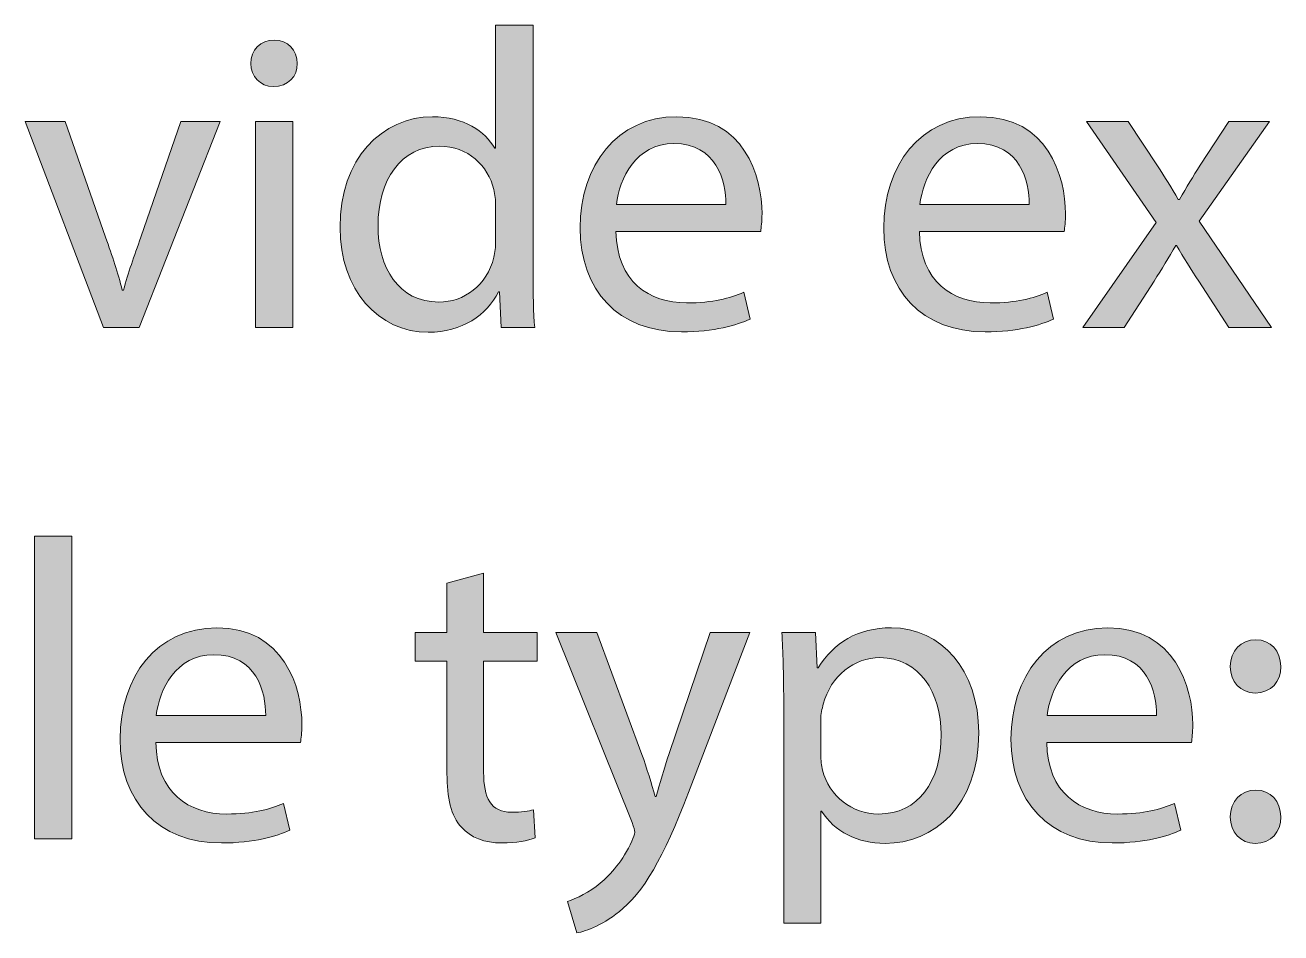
# Model space of a CAD drawing. Header units: inches. Extents: x 19 to 517, y 28 to 779.
# Drawn here: x 113 to 166.1, y 697 to 735.4 of the extents above; entities that cross this region are included whole.
import ezdxf

# ---------------------------------------------------------------- set-up
doc = ezdxf.new("R2010")
doc.units = ezdxf.units.IN
doc.header["$MEASUREMENT"] = 0
doc.layers.add('Layer 1', color=7, linetype='Continuous')

# ---------------------------------------------------------------- blocks, each defined once
blk = doc.blocks.new('block 820')
at = {"layer": 'Layer 1', "lineweight": 0}
blk.add_open_spline([(114.717, 731.315), (114.717, 731.315), (116.428, 726.417), (116.428, 726.417), (116.716, 725.625), (116.95, 724.905), (117.13, 724.185), (117.13, 724.185), (117.184, 724.185), (117.184, 724.185), (117.382, 724.905), (117.634, 725.625), (117.922, 726.417), (117.922, 726.417), (119.615, 731.315), (119.615, 731.315), (119.615, 731.315), (121.271, 731.315), (121.271, 731.315), (121.271, 731.315), (117.85, 722.6), (117.85, 722.6), (117.85, 722.6), (116.338, 722.6), (116.338, 722.6), (116.338, 722.6), (113.025, 731.315), (113.025, 731.315), (113.025, 731.315), (114.717, 731.315), (114.717, 731.315)], degree=3, knots=[0, 0, 0, 0, 1, 1, 1, 2, 2, 2, 3, 3, 3, 4, 4, 4, 5, 5, 5, 6, 6, 6, 7, 7, 7, 8, 8, 8, 9, 9, 9, 10, 10, 10, 10], dxfattribs=at)
blk = doc.blocks.new('block 821')
at = {"layer": 'Layer 1', "true_color": 0x231f20}
h = blk.add_hatch(color=250, dxfattribs=at)
h.dxf.hatch_style = 2
edge = h.paths.add_edge_path()
edge.add_spline(control_points=[(114.717, 731.315), (114.717, 731.315), (116.428, 726.417), (116.428, 726.417), (116.716, 725.625), (116.95, 724.905), (117.13, 724.185), (117.13, 724.185), (117.184, 724.185), (117.184, 724.185), (117.382, 724.905), (117.634, 725.625), (117.922, 726.417), (117.922, 726.417), (119.615, 731.315), (119.615, 731.315), (119.615, 731.315), (121.271, 731.315), (121.271, 731.315), (121.271, 731.315), (117.85, 722.6), (117.85, 722.6), (117.85, 722.6), (116.338, 722.6), (116.338, 722.6), (116.338, 722.6), (113.025, 731.315), (113.025, 731.315), (113.025, 731.315), (114.717, 731.315), (114.717, 731.315)], knot_values=[0, 0, 0, 0, 1, 1, 1, 2, 2, 2, 3, 3, 3, 4, 4, 4, 5, 5, 5, 6, 6, 6, 7, 7, 7, 8, 8, 8, 9, 9, 9, 10, 10, 10, 10], degree=3, periodic=1)
at = {"layer": 'Layer 1', "lineweight": 0}
blk.add_open_spline([(114.717, 731.315), (114.717, 731.315), (116.428, 726.417), (116.428, 726.417), (116.716, 725.625), (116.95, 724.905), (117.13, 724.185), (117.13, 724.185), (117.184, 724.185), (117.184, 724.185), (117.382, 724.905), (117.634, 725.625), (117.922, 726.417), (117.922, 726.417), (119.615, 731.315), (119.615, 731.315), (119.615, 731.315), (121.271, 731.315), (121.271, 731.315), (121.271, 731.315), (117.85, 722.6), (117.85, 722.6), (117.85, 722.6), (116.338, 722.6), (116.338, 722.6), (116.338, 722.6), (113.025, 731.315), (113.025, 731.315), (113.025, 731.315), (114.717, 731.315), (114.717, 731.315)], degree=3, knots=[0, 0, 0, 0, 1, 1, 1, 2, 2, 2, 3, 3, 3, 4, 4, 4, 5, 5, 5, 6, 6, 6, 7, 7, 7, 8, 8, 8, 9, 9, 9, 10, 10, 10, 10], dxfattribs=at)
blk = doc.blocks.new('block 822')
at = {"layer": 'Layer 1', "lineweight": 0}
blk.add_open_spline([(124.527, 733.763), (124.546, 733.223), (124.149, 732.791), (123.519, 732.791), (122.961, 732.791), (122.565, 733.223), (122.565, 733.763), (122.565, 734.322), (122.979, 734.754), (123.555, 734.754), (124.149, 734.754), (124.527, 734.322), (124.527, 733.763)], degree=3, knots=[0, 0, 0, 0, 1, 1, 1, 2, 2, 2, 3, 3, 3, 4, 4, 4, 4], dxfattribs=at)
blk = doc.blocks.new('block 823')
at = {"layer": 'Layer 1', "lineweight": 0}
blk.add_lwpolyline([(122.763, 722.6), (122.763, 731.315), (124.347, 731.315), (124.347, 722.6), (122.763, 722.6)], dxfattribs=at)
blk = doc.blocks.new('block 824')
at = {"layer": 'Layer 1', "true_color": 0x231f20}
h = blk.add_hatch(color=250, dxfattribs=at)
h.dxf.hatch_style = 2
edge = h.paths.add_edge_path()
edge.add_spline(control_points=[(124.527, 733.763), (124.546, 733.223), (124.149, 732.791), (123.519, 732.791), (122.961, 732.791), (122.565, 733.223), (122.565, 733.763), (122.565, 734.322), (122.979, 734.754), (123.555, 734.754), (124.149, 734.754), (124.527, 734.322), (124.527, 733.763)], knot_values=[0, 0, 0, 0, 1, 1, 1, 2, 2, 2, 3, 3, 3, 4, 4, 4, 4], degree=3, periodic=1)
h.paths.add_polyline_path([(122.763, 722.6), (122.763, 731.315), (124.347, 731.315), (124.347, 722.6)])
at = {"layer": 'Layer 1', "lineweight": 0}
blk.add_lwpolyline([(122.763, 722.6), (122.763, 731.315), (124.347, 731.315), (124.347, 722.6), (122.763, 722.6), (122.763, 722.6)], dxfattribs=at)
blk.add_open_spline([(124.527, 733.763), (124.546, 733.223), (124.149, 732.791), (123.519, 732.791), (122.961, 732.791), (122.565, 733.223), (122.565, 733.763), (122.565, 734.322), (122.979, 734.754), (123.555, 734.754), (124.149, 734.754), (124.527, 734.322), (124.527, 733.763)], degree=3, knots=[0, 0, 0, 0, 1, 1, 1, 2, 2, 2, 3, 3, 3, 4, 4, 4, 4], dxfattribs=at)
blk = doc.blocks.new('block 825')
at = {"layer": 'Layer 1', "lineweight": 0}
blk.add_open_spline([(134.501, 735.384), (134.501, 735.384), (134.501, 724.851), (134.501, 724.851), (134.501, 724.077), (134.519, 723.194), (134.573, 722.6), (134.573, 722.6), (133.151, 722.6), (133.151, 722.6), (133.151, 722.6), (133.079, 724.113), (133.079, 724.113), (133.079, 724.113), (133.043, 724.113), (133.043, 724.113), (132.556, 723.14), (131.494, 722.402), (130.071, 722.402), (127.965, 722.402), (126.344, 724.185), (126.344, 726.832), (126.326, 729.73), (128.127, 731.513), (130.252, 731.513), (131.584, 731.513), (132.485, 730.882), (132.881, 730.18), (132.881, 730.18), (132.917, 730.18), (132.917, 730.18), (132.917, 730.18), (132.917, 735.384), (132.917, 735.384), (132.917, 735.384), (134.501, 735.384), (134.501, 735.384)], degree=3, knots=[0, 0, 0, 0, 1, 1, 1, 2, 2, 2, 3, 3, 3, 4, 4, 4, 5, 5, 5, 6, 6, 6, 7, 7, 7, 8, 8, 8, 9, 9, 9, 10, 10, 10, 11, 11, 11, 12, 12, 12, 12], dxfattribs=at)
blk = doc.blocks.new('block 826')
at = {"layer": 'Layer 1', "lineweight": 0}
blk.add_open_spline([(132.917, 727.768), (132.917, 727.966), (132.899, 728.236), (132.844, 728.434), (132.61, 729.442), (131.746, 730.27), (130.558, 730.27), (128.919, 730.27), (127.947, 728.83), (127.947, 726.903), (127.947, 725.139), (128.811, 723.68), (130.522, 723.68), (131.584, 723.68), (132.556, 724.383), (132.844, 725.571), (132.899, 725.787), (132.917, 726.003), (132.917, 726.255), (132.917, 726.255), (132.917, 727.768), (132.917, 727.768)], degree=3, knots=[0, 0, 0, 0, 1, 1, 1, 2, 2, 2, 3, 3, 3, 4, 4, 4, 5, 5, 5, 6, 6, 6, 7, 7, 7, 7], dxfattribs=at)
blk = doc.blocks.new('block 827')
at = {"layer": 'Layer 1', "true_color": 0x231f20}
h = blk.add_hatch(color=250, dxfattribs=at)
h.dxf.hatch_style = 2
edge = h.paths.add_edge_path()
edge.add_spline(control_points=[(134.501, 735.384), (134.501, 735.384), (134.501, 724.851), (134.501, 724.851), (134.501, 724.077), (134.519, 723.194), (134.573, 722.6), (134.573, 722.6), (133.151, 722.6), (133.151, 722.6), (133.151, 722.6), (133.079, 724.113), (133.079, 724.113), (133.079, 724.113), (133.043, 724.113), (133.043, 724.113), (132.556, 723.14), (131.494, 722.402), (130.071, 722.402), (127.965, 722.402), (126.344, 724.185), (126.344, 726.832), (126.326, 729.73), (128.127, 731.513), (130.252, 731.513), (131.584, 731.513), (132.485, 730.882), (132.881, 730.18), (132.881, 730.18), (132.917, 730.18), (132.917, 730.18), (132.917, 730.18), (132.917, 735.384), (132.917, 735.384), (132.917, 735.384), (134.501, 735.384), (134.501, 735.384)], knot_values=[0, 0, 0, 0, 1, 1, 1, 2, 2, 2, 3, 3, 3, 4, 4, 4, 5, 5, 5, 6, 6, 6, 7, 7, 7, 8, 8, 8, 9, 9, 9, 10, 10, 10, 11, 11, 11, 12, 12, 12, 12], degree=3, periodic=1)
edge = h.paths.add_edge_path()
edge.add_spline(control_points=[(132.917, 727.768), (132.917, 727.966), (132.899, 728.236), (132.844, 728.434), (132.61, 729.442), (131.746, 730.27), (130.558, 730.27), (128.919, 730.27), (127.947, 728.83), (127.947, 726.903), (127.947, 725.139), (128.811, 723.68), (130.522, 723.68), (131.584, 723.68), (132.556, 724.383), (132.844, 725.571), (132.899, 725.787), (132.917, 726.003), (132.917, 726.255), (132.917, 726.255), (132.917, 727.768), (132.917, 727.768)], knot_values=[0, 0, 0, 0, 1, 1, 1, 2, 2, 2, 3, 3, 3, 4, 4, 4, 5, 5, 5, 6, 6, 6, 7, 7, 7, 7], degree=3, periodic=1)
at = {"layer": 'Layer 1', "lineweight": 0}
for points, knots in [([(134.501, 735.384), (134.501, 735.384), (134.501, 724.851), (134.501, 724.851), (134.501, 724.077), (134.519, 723.194), (134.573, 722.6), (134.573, 722.6), (133.151, 722.6), (133.151, 722.6), (133.151, 722.6), (133.079, 724.113), (133.079, 724.113), (133.079, 724.113), (133.043, 724.113), (133.043, 724.113), (132.556, 723.14), (131.494, 722.402), (130.071, 722.402), (127.965, 722.402), (126.344, 724.185), (126.344, 726.832), (126.326, 729.73), (128.127, 731.513), (130.252, 731.513), (131.584, 731.513), (132.485, 730.882), (132.881, 730.18), (132.881, 730.18), (132.917, 730.18), (132.917, 730.18), (132.917, 730.18), (132.917, 735.384), (132.917, 735.384), (132.917, 735.384), (134.501, 735.384), (134.501, 735.384)], [0, 0, 0, 0, 1, 1, 1, 2, 2, 2, 3, 3, 3, 4, 4, 4, 5, 5, 5, 6, 6, 6, 7, 7, 7, 8, 8, 8, 9, 9, 9, 10, 10, 10, 11, 11, 11, 12, 12, 12, 12]), ([(132.917, 727.768), (132.917, 727.966), (132.899, 728.236), (132.844, 728.434), (132.61, 729.442), (131.746, 730.27), (130.558, 730.27), (128.919, 730.27), (127.947, 728.83), (127.947, 726.903), (127.947, 725.139), (128.811, 723.68), (130.522, 723.68), (131.584, 723.68), (132.556, 724.383), (132.844, 725.571), (132.899, 725.787), (132.917, 726.003), (132.917, 726.255), (132.917, 726.255), (132.917, 727.768), (132.917, 727.768)], [0, 0, 0, 0, 1, 1, 1, 2, 2, 2, 3, 3, 3, 4, 4, 4, 5, 5, 5, 6, 6, 6, 7, 7, 7, 7])]:
    blk.add_open_spline(points, degree=3, knots=knots, dxfattribs=at)
blk = doc.blocks.new('block 828')
at = {"layer": 'Layer 1', "lineweight": 0}
blk.add_open_spline([(138.009, 726.669), (138.045, 724.527), (139.413, 723.645), (140.998, 723.645), (142.132, 723.645), (142.816, 723.842), (143.41, 724.095), (143.41, 724.095), (143.68, 722.96), (143.68, 722.96), (143.122, 722.708), (142.168, 722.42), (140.782, 722.42), (138.099, 722.42), (136.496, 724.185), (136.496, 726.813), (136.496, 729.442), (138.045, 731.513), (140.584, 731.513), (143.428, 731.513), (144.185, 729.01), (144.185, 727.408), (144.185, 727.083), (144.149, 726.832), (144.131, 726.669), (144.131, 726.669), (138.009, 726.669), (138.009, 726.669)], degree=3, knots=[0, 0, 0, 0, 1, 1, 1, 2, 2, 2, 3, 3, 3, 4, 4, 4, 5, 5, 5, 6, 6, 6, 7, 7, 7, 8, 8, 8, 9, 9, 9, 9], dxfattribs=at)
blk = doc.blocks.new('block 829')
at = {"layer": 'Layer 1', "lineweight": 0}
blk.add_open_spline([(142.654, 727.804), (142.672, 728.812), (142.24, 730.378), (140.458, 730.378), (138.855, 730.378), (138.153, 728.902), (138.027, 727.804), (138.027, 727.804), (142.654, 727.804), (142.654, 727.804)], degree=3, knots=[0, 0, 0, 0, 1, 1, 1, 2, 2, 2, 3, 3, 3, 3], dxfattribs=at)
blk = doc.blocks.new('block 830')
at = {"layer": 'Layer 1', "true_color": 0x231f20}
h = blk.add_hatch(color=250, dxfattribs=at)
h.dxf.hatch_style = 2
edge = h.paths.add_edge_path()
edge.add_spline(control_points=[(138.009, 726.669), (138.045, 724.527), (139.413, 723.645), (140.998, 723.645), (142.132, 723.645), (142.816, 723.842), (143.41, 724.095), (143.41, 724.095), (143.68, 722.96), (143.68, 722.96), (143.122, 722.708), (142.168, 722.42), (140.782, 722.42), (138.099, 722.42), (136.496, 724.185), (136.496, 726.813), (136.496, 729.442), (138.045, 731.513), (140.584, 731.513), (143.428, 731.513), (144.185, 729.01), (144.185, 727.408), (144.185, 727.083), (144.149, 726.832), (144.131, 726.669), (144.131, 726.669), (138.009, 726.669), (138.009, 726.669)], knot_values=[0, 0, 0, 0, 1, 1, 1, 2, 2, 2, 3, 3, 3, 4, 4, 4, 5, 5, 5, 6, 6, 6, 7, 7, 7, 8, 8, 8, 9, 9, 9, 9], degree=3, periodic=1)
edge = h.paths.add_edge_path()
edge.add_spline(control_points=[(142.654, 727.804), (142.672, 728.812), (142.24, 730.378), (140.458, 730.378), (138.855, 730.378), (138.153, 728.902), (138.027, 727.804), (138.027, 727.804), (142.654, 727.804), (142.654, 727.804)], knot_values=[0, 0, 0, 0, 1, 1, 1, 2, 2, 2, 3, 3, 3, 3], degree=3, periodic=1)
at = {"layer": 'Layer 1', "lineweight": 0}
for points, knots in [([(138.009, 726.669), (138.045, 724.527), (139.413, 723.645), (140.998, 723.645), (142.132, 723.645), (142.816, 723.842), (143.41, 724.095), (143.41, 724.095), (143.68, 722.96), (143.68, 722.96), (143.122, 722.708), (142.168, 722.42), (140.782, 722.42), (138.099, 722.42), (136.496, 724.185), (136.496, 726.813), (136.496, 729.442), (138.045, 731.513), (140.584, 731.513), (143.428, 731.513), (144.185, 729.01), (144.185, 727.408), (144.185, 727.083), (144.149, 726.832), (144.131, 726.669), (144.131, 726.669), (138.009, 726.669), (138.009, 726.669)], [0, 0, 0, 0, 1, 1, 1, 2, 2, 2, 3, 3, 3, 4, 4, 4, 5, 5, 5, 6, 6, 6, 7, 7, 7, 8, 8, 8, 9, 9, 9, 9]), ([(142.654, 727.804), (142.672, 728.812), (142.24, 730.378), (140.458, 730.378), (138.855, 730.378), (138.153, 728.902), (138.027, 727.804), (138.027, 727.804), (142.654, 727.804), (142.654, 727.804)], [0, 0, 0, 0, 1, 1, 1, 2, 2, 2, 3, 3, 3, 3])]:
    blk.add_open_spline(points, degree=3, knots=knots, dxfattribs=at)
blk = doc.blocks.new('block 831')
at = {"layer": 'Layer 1', "lineweight": 0}
blk.add_open_spline([(150.843, 726.669), (150.879, 724.527), (152.247, 723.645), (153.832, 723.645), (154.966, 723.645), (155.65, 723.842), (156.244, 724.095), (156.244, 724.095), (156.514, 722.96), (156.514, 722.96), (155.956, 722.708), (155.002, 722.42), (153.616, 722.42), (150.933, 722.42), (149.33, 724.185), (149.33, 726.813), (149.33, 729.442), (150.879, 731.513), (153.418, 731.513), (156.262, 731.513), (157.019, 729.01), (157.019, 727.408), (157.019, 727.083), (156.983, 726.832), (156.964, 726.669), (156.964, 726.669), (150.843, 726.669), (150.843, 726.669)], degree=3, knots=[0, 0, 0, 0, 1, 1, 1, 2, 2, 2, 3, 3, 3, 4, 4, 4, 5, 5, 5, 6, 6, 6, 7, 7, 7, 8, 8, 8, 9, 9, 9, 9], dxfattribs=at)
blk = doc.blocks.new('block 832')
at = {"layer": 'Layer 1', "lineweight": 0}
blk.add_open_spline([(155.488, 727.804), (155.506, 728.812), (155.074, 730.378), (153.292, 730.378), (151.689, 730.378), (150.987, 728.902), (150.861, 727.804), (150.861, 727.804), (155.488, 727.804), (155.488, 727.804)], degree=3, knots=[0, 0, 0, 0, 1, 1, 1, 2, 2, 2, 3, 3, 3, 3], dxfattribs=at)
blk = doc.blocks.new('block 833')
at = {"layer": 'Layer 1', "true_color": 0x231f20}
h = blk.add_hatch(color=250, dxfattribs=at)
h.dxf.hatch_style = 2
edge = h.paths.add_edge_path()
edge.add_spline(control_points=[(150.843, 726.669), (150.879, 724.527), (152.247, 723.645), (153.832, 723.645), (154.966, 723.645), (155.65, 723.842), (156.244, 724.095), (156.244, 724.095), (156.514, 722.96), (156.514, 722.96), (155.956, 722.708), (155.002, 722.42), (153.616, 722.42), (150.933, 722.42), (149.33, 724.185), (149.33, 726.813), (149.33, 729.442), (150.879, 731.513), (153.418, 731.513), (156.262, 731.513), (157.019, 729.01), (157.019, 727.408), (157.019, 727.083), (156.983, 726.832), (156.964, 726.669), (156.964, 726.669), (150.843, 726.669), (150.843, 726.669)], knot_values=[0, 0, 0, 0, 1, 1, 1, 2, 2, 2, 3, 3, 3, 4, 4, 4, 5, 5, 5, 6, 6, 6, 7, 7, 7, 8, 8, 8, 9, 9, 9, 9], degree=3, periodic=1)
edge = h.paths.add_edge_path()
edge.add_spline(control_points=[(155.488, 727.804), (155.506, 728.812), (155.074, 730.378), (153.292, 730.378), (151.689, 730.378), (150.987, 728.902), (150.861, 727.804), (150.861, 727.804), (155.488, 727.804), (155.488, 727.804)], knot_values=[0, 0, 0, 0, 1, 1, 1, 2, 2, 2, 3, 3, 3, 3], degree=3, periodic=1)
at = {"layer": 'Layer 1', "lineweight": 0}
for points, knots in [([(150.843, 726.669), (150.879, 724.527), (152.247, 723.645), (153.832, 723.645), (154.966, 723.645), (155.65, 723.842), (156.244, 724.095), (156.244, 724.095), (156.514, 722.96), (156.514, 722.96), (155.956, 722.708), (155.002, 722.42), (153.616, 722.42), (150.933, 722.42), (149.33, 724.185), (149.33, 726.813), (149.33, 729.442), (150.879, 731.513), (153.418, 731.513), (156.262, 731.513), (157.019, 729.01), (157.019, 727.408), (157.019, 727.083), (156.983, 726.832), (156.964, 726.669), (156.964, 726.669), (150.843, 726.669), (150.843, 726.669)], [0, 0, 0, 0, 1, 1, 1, 2, 2, 2, 3, 3, 3, 4, 4, 4, 5, 5, 5, 6, 6, 6, 7, 7, 7, 8, 8, 8, 9, 9, 9, 9]), ([(155.488, 727.804), (155.506, 728.812), (155.074, 730.378), (153.292, 730.378), (151.689, 730.378), (150.987, 728.902), (150.861, 727.804), (150.861, 727.804), (155.488, 727.804), (155.488, 727.804)], [0, 0, 0, 0, 1, 1, 1, 2, 2, 2, 3, 3, 3, 3])]:
    blk.add_open_spline(points, degree=3, knots=knots, dxfattribs=at)
blk = doc.blocks.new('block 834')
at = {"layer": 'Layer 1', "lineweight": 0}
blk.add_open_spline([(159.663, 731.315), (159.663, 731.315), (160.905, 729.442), (160.905, 729.442), (161.23, 728.956), (161.5, 728.506), (161.788, 728.02), (161.788, 728.02), (161.842, 728.02), (161.842, 728.02), (162.13, 728.542), (162.418, 728.992), (162.706, 729.46), (162.706, 729.46), (163.93, 731.315), (163.93, 731.315), (163.93, 731.315), (165.641, 731.315), (165.641, 731.315), (165.641, 731.315), (162.67, 727.102), (162.67, 727.102), (162.67, 727.102), (165.731, 722.6), (165.731, 722.6), (165.731, 722.6), (163.93, 722.6), (163.93, 722.6), (163.93, 722.6), (162.652, 724.562), (162.652, 724.562), (162.31, 725.067), (162.022, 725.553), (161.715, 726.075), (161.715, 726.075), (161.68, 726.075), (161.68, 726.075), (161.392, 725.553), (161.086, 725.085), (160.761, 724.562), (160.761, 724.562), (159.501, 722.6), (159.501, 722.6), (159.501, 722.6), (157.755, 722.6), (157.755, 722.6), (157.755, 722.6), (160.851, 727.047), (160.851, 727.047), (160.851, 727.047), (157.899, 731.315), (157.899, 731.315), (157.899, 731.315), (159.663, 731.315), (159.663, 731.315)], degree=3, knots=[0, 0, 0, 0, 1, 1, 1, 2, 2, 2, 3, 3, 3, 4, 4, 4, 5, 5, 5, 6, 6, 6, 7, 7, 7, 8, 8, 8, 9, 9, 9, 10, 10, 10, 11, 11, 11, 12, 12, 12, 13, 13, 13, 14, 14, 14, 15, 15, 15, 16, 16, 16, 17, 17, 17, 18, 18, 18, 18], dxfattribs=at)
blk = doc.blocks.new('block 835')
at = {"layer": 'Layer 1', "true_color": 0x231f20}
h = blk.add_hatch(color=250, dxfattribs=at)
h.dxf.hatch_style = 2
edge = h.paths.add_edge_path()
edge.add_spline(control_points=[(159.663, 731.315), (159.663, 731.315), (160.905, 729.442), (160.905, 729.442), (161.23, 728.956), (161.5, 728.506), (161.788, 728.02), (161.788, 728.02), (161.842, 728.02), (161.842, 728.02), (162.13, 728.542), (162.418, 728.992), (162.706, 729.46), (162.706, 729.46), (163.93, 731.315), (163.93, 731.315), (163.93, 731.315), (165.641, 731.315), (165.641, 731.315), (165.641, 731.315), (162.67, 727.102), (162.67, 727.102), (162.67, 727.102), (165.731, 722.6), (165.731, 722.6), (165.731, 722.6), (163.93, 722.6), (163.93, 722.6), (163.93, 722.6), (162.652, 724.562), (162.652, 724.562), (162.31, 725.067), (162.022, 725.553), (161.715, 726.075), (161.715, 726.075), (161.68, 726.075), (161.68, 726.075), (161.392, 725.553), (161.086, 725.085), (160.761, 724.562), (160.761, 724.562), (159.501, 722.6), (159.501, 722.6), (159.501, 722.6), (157.755, 722.6), (157.755, 722.6), (157.755, 722.6), (160.851, 727.047), (160.851, 727.047), (160.851, 727.047), (157.899, 731.315), (157.899, 731.315), (157.899, 731.315), (159.663, 731.315), (159.663, 731.315)], knot_values=[0, 0, 0, 0, 1, 1, 1, 2, 2, 2, 3, 3, 3, 4, 4, 4, 5, 5, 5, 6, 6, 6, 7, 7, 7, 8, 8, 8, 9, 9, 9, 10, 10, 10, 11, 11, 11, 12, 12, 12, 13, 13, 13, 14, 14, 14, 15, 15, 15, 16, 16, 16, 17, 17, 17, 18, 18, 18, 18], degree=3, periodic=1)
at = {"layer": 'Layer 1', "lineweight": 0}
blk.add_open_spline([(159.663, 731.315), (159.663, 731.315), (160.905, 729.442), (160.905, 729.442), (161.23, 728.956), (161.5, 728.506), (161.788, 728.02), (161.788, 728.02), (161.842, 728.02), (161.842, 728.02), (162.13, 728.542), (162.418, 728.992), (162.706, 729.46), (162.706, 729.46), (163.93, 731.315), (163.93, 731.315), (163.93, 731.315), (165.641, 731.315), (165.641, 731.315), (165.641, 731.315), (162.67, 727.102), (162.67, 727.102), (162.67, 727.102), (165.731, 722.6), (165.731, 722.6), (165.731, 722.6), (163.93, 722.6), (163.93, 722.6), (163.93, 722.6), (162.652, 724.562), (162.652, 724.562), (162.31, 725.067), (162.022, 725.553), (161.715, 726.075), (161.715, 726.075), (161.68, 726.075), (161.68, 726.075), (161.392, 725.553), (161.086, 725.085), (160.761, 724.562), (160.761, 724.562), (159.501, 722.6), (159.501, 722.6), (159.501, 722.6), (157.755, 722.6), (157.755, 722.6), (157.755, 722.6), (160.851, 727.047), (160.851, 727.047), (160.851, 727.047), (157.899, 731.315), (157.899, 731.315), (157.899, 731.315), (159.663, 731.315), (159.663, 731.315)], degree=3, knots=[0, 0, 0, 0, 1, 1, 1, 2, 2, 2, 3, 3, 3, 4, 4, 4, 5, 5, 5, 6, 6, 6, 7, 7, 7, 8, 8, 8, 9, 9, 9, 10, 10, 10, 11, 11, 11, 12, 12, 12, 13, 13, 13, 14, 14, 14, 15, 15, 15, 16, 16, 16, 17, 17, 17, 18, 18, 18, 18], dxfattribs=at)
blk = doc.blocks.new('block 901')
at = {"layer": 'Layer 1', "lineweight": 0}
blk.add_lwpolyline([(113.422, 713.784), (115.006, 713.784), (115.006, 701), (113.422, 701), (113.422, 713.784)], dxfattribs=at)
blk = doc.blocks.new('block 902')
at = {"layer": 'Layer 1', "true_color": 0x231f20}
h = blk.add_hatch(color=250, dxfattribs=at)
h.dxf.hatch_style = 2
h.paths.add_polyline_path([(113.422, 713.784), (115.006, 713.784), (115.006, 701), (113.422, 701)])
at = {"layer": 'Layer 1', "lineweight": 0}
blk.add_lwpolyline([(113.422, 713.784), (115.006, 713.784), (115.006, 701), (113.422, 701), (113.422, 713.784), (113.422, 713.784)], dxfattribs=at)
blk = doc.blocks.new('block 903')
at = {"layer": 'Layer 1', "lineweight": 0}
blk.add_open_spline([(118.552, 705.069), (118.588, 702.927), (119.956, 702.044), (121.541, 702.044), (122.675, 702.044), (123.359, 702.242), (123.953, 702.495), (123.953, 702.495), (124.223, 701.36), (124.223, 701.36), (123.665, 701.108), (122.711, 700.82), (121.325, 700.82), (118.642, 700.82), (117.039, 702.584), (117.039, 705.213), (117.039, 707.842), (118.588, 709.913), (121.127, 709.913), (123.971, 709.913), (124.728, 707.41), (124.728, 705.808), (124.728, 705.483), (124.692, 705.231), (124.673, 705.069), (124.673, 705.069), (118.552, 705.069), (118.552, 705.069)], degree=3, knots=[0, 0, 0, 0, 1, 1, 1, 2, 2, 2, 3, 3, 3, 4, 4, 4, 5, 5, 5, 6, 6, 6, 7, 7, 7, 8, 8, 8, 9, 9, 9, 9], dxfattribs=at)
blk = doc.blocks.new('block 904')
at = {"layer": 'Layer 1', "lineweight": 0}
blk.add_open_spline([(123.197, 706.204), (123.215, 707.212), (122.783, 708.778), (121.001, 708.778), (119.398, 708.778), (118.696, 707.302), (118.57, 706.204), (118.57, 706.204), (123.197, 706.204), (123.197, 706.204)], degree=3, knots=[0, 0, 0, 0, 1, 1, 1, 2, 2, 2, 3, 3, 3, 3], dxfattribs=at)
blk = doc.blocks.new('block 905')
at = {"layer": 'Layer 1', "true_color": 0x231f20}
h = blk.add_hatch(color=250, dxfattribs=at)
h.dxf.hatch_style = 2
edge = h.paths.add_edge_path()
edge.add_spline(control_points=[(118.552, 705.069), (118.588, 702.927), (119.956, 702.044), (121.541, 702.044), (122.675, 702.044), (123.359, 702.242), (123.953, 702.495), (123.953, 702.495), (124.223, 701.36), (124.223, 701.36), (123.665, 701.108), (122.711, 700.82), (121.325, 700.82), (118.642, 700.82), (117.039, 702.584), (117.039, 705.213), (117.039, 707.842), (118.588, 709.913), (121.127, 709.913), (123.971, 709.913), (124.728, 707.41), (124.728, 705.808), (124.728, 705.483), (124.692, 705.231), (124.673, 705.069), (124.673, 705.069), (118.552, 705.069), (118.552, 705.069)], knot_values=[0, 0, 0, 0, 1, 1, 1, 2, 2, 2, 3, 3, 3, 4, 4, 4, 5, 5, 5, 6, 6, 6, 7, 7, 7, 8, 8, 8, 9, 9, 9, 9], degree=3, periodic=1)
edge = h.paths.add_edge_path()
edge.add_spline(control_points=[(123.197, 706.204), (123.215, 707.212), (122.783, 708.778), (121.001, 708.778), (119.398, 708.778), (118.696, 707.302), (118.57, 706.204), (118.57, 706.204), (123.197, 706.204), (123.197, 706.204)], knot_values=[0, 0, 0, 0, 1, 1, 1, 2, 2, 2, 3, 3, 3, 3], degree=3, periodic=1)
at = {"layer": 'Layer 1', "lineweight": 0}
for points, knots in [([(118.552, 705.069), (118.588, 702.927), (119.956, 702.044), (121.541, 702.044), (122.675, 702.044), (123.359, 702.242), (123.953, 702.495), (123.953, 702.495), (124.223, 701.36), (124.223, 701.36), (123.665, 701.108), (122.711, 700.82), (121.325, 700.82), (118.642, 700.82), (117.039, 702.584), (117.039, 705.213), (117.039, 707.842), (118.588, 709.913), (121.127, 709.913), (123.971, 709.913), (124.728, 707.41), (124.728, 705.808), (124.728, 705.483), (124.692, 705.231), (124.673, 705.069), (124.673, 705.069), (118.552, 705.069), (118.552, 705.069)], [0, 0, 0, 0, 1, 1, 1, 2, 2, 2, 3, 3, 3, 4, 4, 4, 5, 5, 5, 6, 6, 6, 7, 7, 7, 8, 8, 8, 9, 9, 9, 9]), ([(123.197, 706.204), (123.215, 707.212), (122.783, 708.778), (121.001, 708.778), (119.398, 708.778), (118.696, 707.302), (118.57, 706.204), (118.57, 706.204), (123.197, 706.204), (123.197, 706.204)], [0, 0, 0, 0, 1, 1, 1, 2, 2, 2, 3, 3, 3, 3])]:
    blk.add_open_spline(points, degree=3, knots=knots, dxfattribs=at)
blk = doc.blocks.new('block 906')
at = {"layer": 'Layer 1', "lineweight": 0}
blk.add_open_spline([(132.412, 712.217), (132.412, 712.217), (132.412, 709.714), (132.412, 709.714), (132.412, 709.714), (134.681, 709.714), (134.681, 709.714), (134.681, 709.714), (134.681, 708.508), (134.681, 708.508), (134.681, 708.508), (132.412, 708.508), (132.412, 708.508), (132.412, 708.508), (132.412, 703.809), (132.412, 703.809), (132.412, 702.729), (132.718, 702.116), (133.6, 702.116), (134.014, 702.116), (134.32, 702.17), (134.519, 702.224), (134.519, 702.224), (134.59, 701.036), (134.59, 701.036), (134.285, 700.91), (133.798, 700.82), (133.186, 700.82), (132.448, 700.82), (131.854, 701.054), (131.476, 701.486), (131.026, 701.954), (130.863, 702.729), (130.863, 703.755), (130.863, 703.755), (130.863, 708.508), (130.863, 708.508), (130.863, 708.508), (129.513, 708.508), (129.513, 708.508), (129.513, 708.508), (129.513, 709.714), (129.513, 709.714), (129.513, 709.714), (130.863, 709.714), (130.863, 709.714), (130.863, 709.714), (130.863, 711.803), (130.863, 711.803), (130.863, 711.803), (132.412, 712.217), (132.412, 712.217)], degree=3, knots=[0, 0, 0, 0, 1, 1, 1, 2, 2, 2, 3, 3, 3, 4, 4, 4, 5, 5, 5, 6, 6, 6, 7, 7, 7, 8, 8, 8, 9, 9, 9, 10, 10, 10, 11, 11, 11, 12, 12, 12, 13, 13, 13, 14, 14, 14, 15, 15, 15, 16, 16, 16, 17, 17, 17, 17], dxfattribs=at)
blk = doc.blocks.new('block 907')
at = {"layer": 'Layer 1', "true_color": 0x231f20}
h = blk.add_hatch(color=250, dxfattribs=at)
h.dxf.hatch_style = 2
edge = h.paths.add_edge_path()
edge.add_spline(control_points=[(132.412, 712.217), (132.412, 712.217), (132.412, 709.714), (132.412, 709.714), (132.412, 709.714), (134.681, 709.714), (134.681, 709.714), (134.681, 709.714), (134.681, 708.508), (134.681, 708.508), (134.681, 708.508), (132.412, 708.508), (132.412, 708.508), (132.412, 708.508), (132.412, 703.809), (132.412, 703.809), (132.412, 702.729), (132.718, 702.116), (133.6, 702.116), (134.014, 702.116), (134.32, 702.17), (134.519, 702.224), (134.519, 702.224), (134.59, 701.036), (134.59, 701.036), (134.285, 700.91), (133.798, 700.82), (133.186, 700.82), (132.448, 700.82), (131.854, 701.054), (131.476, 701.486), (131.026, 701.954), (130.863, 702.729), (130.863, 703.755), (130.863, 703.755), (130.863, 708.508), (130.863, 708.508), (130.863, 708.508), (129.513, 708.508), (129.513, 708.508), (129.513, 708.508), (129.513, 709.714), (129.513, 709.714), (129.513, 709.714), (130.863, 709.714), (130.863, 709.714), (130.863, 709.714), (130.863, 711.803), (130.863, 711.803), (130.863, 711.803), (132.412, 712.217), (132.412, 712.217)], knot_values=[0, 0, 0, 0, 1, 1, 1, 2, 2, 2, 3, 3, 3, 4, 4, 4, 5, 5, 5, 6, 6, 6, 7, 7, 7, 8, 8, 8, 9, 9, 9, 10, 10, 10, 11, 11, 11, 12, 12, 12, 13, 13, 13, 14, 14, 14, 15, 15, 15, 16, 16, 16, 17, 17, 17, 17], degree=3, periodic=1)
at = {"layer": 'Layer 1', "lineweight": 0}
blk.add_open_spline([(132.412, 712.217), (132.412, 712.217), (132.412, 709.714), (132.412, 709.714), (132.412, 709.714), (134.681, 709.714), (134.681, 709.714), (134.681, 709.714), (134.681, 708.508), (134.681, 708.508), (134.681, 708.508), (132.412, 708.508), (132.412, 708.508), (132.412, 708.508), (132.412, 703.809), (132.412, 703.809), (132.412, 702.729), (132.718, 702.116), (133.6, 702.116), (134.014, 702.116), (134.32, 702.17), (134.519, 702.224), (134.519, 702.224), (134.59, 701.036), (134.59, 701.036), (134.285, 700.91), (133.798, 700.82), (133.186, 700.82), (132.448, 700.82), (131.854, 701.054), (131.476, 701.486), (131.026, 701.954), (130.863, 702.729), (130.863, 703.755), (130.863, 703.755), (130.863, 708.508), (130.863, 708.508), (130.863, 708.508), (129.513, 708.508), (129.513, 708.508), (129.513, 708.508), (129.513, 709.714), (129.513, 709.714), (129.513, 709.714), (130.863, 709.714), (130.863, 709.714), (130.863, 709.714), (130.863, 711.803), (130.863, 711.803), (130.863, 711.803), (132.412, 712.217), (132.412, 712.217)], degree=3, knots=[0, 0, 0, 0, 1, 1, 1, 2, 2, 2, 3, 3, 3, 4, 4, 4, 5, 5, 5, 6, 6, 6, 7, 7, 7, 8, 8, 8, 9, 9, 9, 10, 10, 10, 11, 11, 11, 12, 12, 12, 13, 13, 13, 14, 14, 14, 15, 15, 15, 16, 16, 16, 17, 17, 17, 17], dxfattribs=at)
blk = doc.blocks.new('block 908')
at = {"layer": 'Layer 1', "lineweight": 0}
blk.add_open_spline([(137.199, 709.714), (137.199, 709.714), (139.108, 704.565), (139.108, 704.565), (139.306, 703.989), (139.522, 703.305), (139.666, 702.783), (139.666, 702.783), (139.702, 702.783), (139.702, 702.783), (139.864, 703.305), (140.044, 703.971), (140.26, 704.601), (140.26, 704.601), (141.989, 709.714), (141.989, 709.714), (141.989, 709.714), (143.663, 709.714), (143.663, 709.714), (143.663, 709.714), (141.287, 703.503), (141.287, 703.503), (140.152, 700.514), (139.378, 698.983), (138.298, 698.047), (137.524, 697.363), (136.749, 697.093), (136.353, 697.021), (136.353, 697.021), (135.957, 698.353), (135.957, 698.353), (136.353, 698.479), (136.875, 698.731), (137.343, 699.127), (137.776, 699.47), (138.316, 700.082), (138.676, 700.892), (138.748, 701.054), (138.802, 701.18), (138.802, 701.27), (138.802, 701.36), (138.766, 701.486), (138.694, 701.684), (138.694, 701.684), (135.471, 709.714), (135.471, 709.714), (135.471, 709.714), (137.199, 709.714), (137.199, 709.714)], degree=3, knots=[0, 0, 0, 0, 1, 1, 1, 2, 2, 2, 3, 3, 3, 4, 4, 4, 5, 5, 5, 6, 6, 6, 7, 7, 7, 8, 8, 8, 9, 9, 9, 10, 10, 10, 11, 11, 11, 12, 12, 12, 13, 13, 13, 14, 14, 14, 15, 15, 15, 16, 16, 16, 16], dxfattribs=at)
blk = doc.blocks.new('block 909')
at = {"layer": 'Layer 1', "true_color": 0x231f20}
h = blk.add_hatch(color=250, dxfattribs=at)
h.dxf.hatch_style = 2
edge = h.paths.add_edge_path()
edge.add_spline(control_points=[(137.199, 709.714), (137.199, 709.714), (139.108, 704.565), (139.108, 704.565), (139.306, 703.989), (139.522, 703.305), (139.666, 702.783), (139.666, 702.783), (139.702, 702.783), (139.702, 702.783), (139.864, 703.305), (140.044, 703.971), (140.26, 704.601), (140.26, 704.601), (141.989, 709.714), (141.989, 709.714), (141.989, 709.714), (143.663, 709.714), (143.663, 709.714), (143.663, 709.714), (141.287, 703.503), (141.287, 703.503), (140.152, 700.514), (139.378, 698.983), (138.298, 698.047), (137.524, 697.363), (136.749, 697.093), (136.353, 697.021), (136.353, 697.021), (135.957, 698.353), (135.957, 698.353), (136.353, 698.479), (136.875, 698.731), (137.343, 699.127), (137.776, 699.47), (138.316, 700.082), (138.676, 700.892), (138.748, 701.054), (138.802, 701.18), (138.802, 701.27), (138.802, 701.36), (138.766, 701.486), (138.694, 701.684), (138.694, 701.684), (135.471, 709.714), (135.471, 709.714), (135.471, 709.714), (137.199, 709.714), (137.199, 709.714)], knot_values=[0, 0, 0, 0, 1, 1, 1, 2, 2, 2, 3, 3, 3, 4, 4, 4, 5, 5, 5, 6, 6, 6, 7, 7, 7, 8, 8, 8, 9, 9, 9, 10, 10, 10, 11, 11, 11, 12, 12, 12, 13, 13, 13, 14, 14, 14, 15, 15, 15, 16, 16, 16, 16], degree=3, periodic=1)
at = {"layer": 'Layer 1', "lineweight": 0}
blk.add_open_spline([(137.199, 709.714), (137.199, 709.714), (139.108, 704.565), (139.108, 704.565), (139.306, 703.989), (139.522, 703.305), (139.666, 702.783), (139.666, 702.783), (139.702, 702.783), (139.702, 702.783), (139.864, 703.305), (140.044, 703.971), (140.26, 704.601), (140.26, 704.601), (141.989, 709.714), (141.989, 709.714), (141.989, 709.714), (143.663, 709.714), (143.663, 709.714), (143.663, 709.714), (141.287, 703.503), (141.287, 703.503), (140.152, 700.514), (139.378, 698.983), (138.298, 698.047), (137.524, 697.363), (136.749, 697.093), (136.353, 697.021), (136.353, 697.021), (135.957, 698.353), (135.957, 698.353), (136.353, 698.479), (136.875, 698.731), (137.343, 699.127), (137.776, 699.47), (138.316, 700.082), (138.676, 700.892), (138.748, 701.054), (138.802, 701.18), (138.802, 701.27), (138.802, 701.36), (138.766, 701.486), (138.694, 701.684), (138.694, 701.684), (135.471, 709.714), (135.471, 709.714), (135.471, 709.714), (137.199, 709.714), (137.199, 709.714)], degree=3, knots=[0, 0, 0, 0, 1, 1, 1, 2, 2, 2, 3, 3, 3, 4, 4, 4, 5, 5, 5, 6, 6, 6, 7, 7, 7, 8, 8, 8, 9, 9, 9, 10, 10, 10, 11, 11, 11, 12, 12, 12, 13, 13, 13, 14, 14, 14, 15, 15, 15, 16, 16, 16, 16], dxfattribs=at)
blk = doc.blocks.new('block 910')
at = {"layer": 'Layer 1', "lineweight": 0}
blk.add_open_spline([(145.101, 706.87), (145.101, 707.986), (145.065, 708.886), (145.029, 709.714), (145.029, 709.714), (146.452, 709.714), (146.452, 709.714), (146.452, 709.714), (146.524, 708.22), (146.524, 708.22), (146.524, 708.22), (146.56, 708.22), (146.56, 708.22), (147.208, 709.283), (148.234, 709.913), (149.656, 709.913), (151.763, 709.913), (153.348, 708.13), (153.348, 705.483), (153.348, 702.351), (151.439, 700.802), (149.386, 700.802), (148.234, 700.802), (147.226, 701.306), (146.704, 702.17), (146.704, 702.17), (146.668, 702.17), (146.668, 702.17), (146.668, 702.17), (146.668, 697.435), (146.668, 697.435), (146.668, 697.435), (145.101, 697.435), (145.101, 697.435), (145.101, 697.435), (145.101, 706.87), (145.101, 706.87)], degree=3, knots=[0, 0, 0, 0, 1, 1, 1, 2, 2, 2, 3, 3, 3, 4, 4, 4, 5, 5, 5, 6, 6, 6, 7, 7, 7, 8, 8, 8, 9, 9, 9, 10, 10, 10, 11, 11, 11, 12, 12, 12, 12], dxfattribs=at)
blk = doc.blocks.new('block 911')
at = {"layer": 'Layer 1', "lineweight": 0}
blk.add_open_spline([(146.668, 704.547), (146.668, 704.313), (146.704, 704.097), (146.74, 703.899), (147.028, 702.8), (147.982, 702.044), (149.116, 702.044), (150.791, 702.044), (151.763, 703.413), (151.763, 705.411), (151.763, 707.158), (150.845, 708.652), (149.171, 708.652), (148.09, 708.652), (147.082, 707.878), (146.776, 706.69), (146.722, 706.492), (146.668, 706.257), (146.668, 706.041), (146.668, 706.041), (146.668, 704.547), (146.668, 704.547)], degree=3, knots=[0, 0, 0, 0, 1, 1, 1, 2, 2, 2, 3, 3, 3, 4, 4, 4, 5, 5, 5, 6, 6, 6, 7, 7, 7, 7], dxfattribs=at)
blk = doc.blocks.new('block 912')
at = {"layer": 'Layer 1', "true_color": 0x231f20}
h = blk.add_hatch(color=250, dxfattribs=at)
h.dxf.hatch_style = 2
edge = h.paths.add_edge_path()
edge.add_spline(control_points=[(145.101, 706.87), (145.101, 707.986), (145.065, 708.886), (145.029, 709.714), (145.029, 709.714), (146.452, 709.714), (146.452, 709.714), (146.452, 709.714), (146.524, 708.22), (146.524, 708.22), (146.524, 708.22), (146.56, 708.22), (146.56, 708.22), (147.208, 709.283), (148.234, 709.913), (149.656, 709.913), (151.763, 709.913), (153.348, 708.13), (153.348, 705.483), (153.348, 702.351), (151.439, 700.802), (149.386, 700.802), (148.234, 700.802), (147.226, 701.306), (146.704, 702.17), (146.704, 702.17), (146.668, 702.17), (146.668, 702.17), (146.668, 702.17), (146.668, 697.435), (146.668, 697.435), (146.668, 697.435), (145.101, 697.435), (145.101, 697.435), (145.101, 697.435), (145.101, 706.87), (145.101, 706.87)], knot_values=[0, 0, 0, 0, 1, 1, 1, 2, 2, 2, 3, 3, 3, 4, 4, 4, 5, 5, 5, 6, 6, 6, 7, 7, 7, 8, 8, 8, 9, 9, 9, 10, 10, 10, 11, 11, 11, 12, 12, 12, 12], degree=3, periodic=1)
edge = h.paths.add_edge_path()
edge.add_spline(control_points=[(146.668, 704.547), (146.668, 704.313), (146.704, 704.097), (146.74, 703.899), (147.028, 702.8), (147.982, 702.044), (149.116, 702.044), (150.791, 702.044), (151.763, 703.413), (151.763, 705.411), (151.763, 707.158), (150.845, 708.652), (149.171, 708.652), (148.09, 708.652), (147.082, 707.878), (146.776, 706.69), (146.722, 706.492), (146.668, 706.257), (146.668, 706.041), (146.668, 706.041), (146.668, 704.547), (146.668, 704.547)], knot_values=[0, 0, 0, 0, 1, 1, 1, 2, 2, 2, 3, 3, 3, 4, 4, 4, 5, 5, 5, 6, 6, 6, 7, 7, 7, 7], degree=3, periodic=1)
at = {"layer": 'Layer 1', "lineweight": 0}
for points, knots in [([(145.101, 706.87), (145.101, 707.986), (145.065, 708.886), (145.029, 709.714), (145.029, 709.714), (146.452, 709.714), (146.452, 709.714), (146.452, 709.714), (146.524, 708.22), (146.524, 708.22), (146.524, 708.22), (146.56, 708.22), (146.56, 708.22), (147.208, 709.283), (148.234, 709.913), (149.656, 709.913), (151.763, 709.913), (153.348, 708.13), (153.348, 705.483), (153.348, 702.351), (151.439, 700.802), (149.386, 700.802), (148.234, 700.802), (147.226, 701.306), (146.704, 702.17), (146.704, 702.17), (146.668, 702.17), (146.668, 702.17), (146.668, 702.17), (146.668, 697.435), (146.668, 697.435), (146.668, 697.435), (145.101, 697.435), (145.101, 697.435), (145.101, 697.435), (145.101, 706.87), (145.101, 706.87)], [0, 0, 0, 0, 1, 1, 1, 2, 2, 2, 3, 3, 3, 4, 4, 4, 5, 5, 5, 6, 6, 6, 7, 7, 7, 8, 8, 8, 9, 9, 9, 10, 10, 10, 11, 11, 11, 12, 12, 12, 12]), ([(146.668, 704.547), (146.668, 704.313), (146.704, 704.097), (146.74, 703.899), (147.028, 702.8), (147.982, 702.044), (149.116, 702.044), (150.791, 702.044), (151.763, 703.413), (151.763, 705.411), (151.763, 707.158), (150.845, 708.652), (149.171, 708.652), (148.09, 708.652), (147.082, 707.878), (146.776, 706.69), (146.722, 706.492), (146.668, 706.257), (146.668, 706.041), (146.668, 706.041), (146.668, 704.547), (146.668, 704.547)], [0, 0, 0, 0, 1, 1, 1, 2, 2, 2, 3, 3, 3, 4, 4, 4, 5, 5, 5, 6, 6, 6, 7, 7, 7, 7])]:
    blk.add_open_spline(points, degree=3, knots=knots, dxfattribs=at)
blk = doc.blocks.new('block 913')
at = {"layer": 'Layer 1', "lineweight": 0}
blk.add_open_spline([(156.225, 705.069), (156.261, 702.927), (157.63, 702.044), (159.214, 702.044), (160.348, 702.044), (161.032, 702.242), (161.627, 702.495), (161.627, 702.495), (161.897, 701.36), (161.897, 701.36), (161.339, 701.108), (160.384, 700.82), (158.998, 700.82), (156.315, 700.82), (154.713, 702.584), (154.713, 705.213), (154.713, 707.842), (156.261, 709.913), (158.8, 709.913), (161.645, 709.913), (162.401, 707.41), (162.401, 705.808), (162.401, 705.483), (162.365, 705.231), (162.347, 705.069), (162.347, 705.069), (156.225, 705.069), (156.225, 705.069)], degree=3, knots=[0, 0, 0, 0, 1, 1, 1, 2, 2, 2, 3, 3, 3, 4, 4, 4, 5, 5, 5, 6, 6, 6, 7, 7, 7, 8, 8, 8, 9, 9, 9, 9], dxfattribs=at)
blk = doc.blocks.new('block 914')
at = {"layer": 'Layer 1', "lineweight": 0}
blk.add_open_spline([(160.871, 706.204), (160.888, 707.212), (160.456, 708.778), (158.674, 708.778), (157.071, 708.778), (156.369, 707.302), (156.243, 706.204), (156.243, 706.204), (160.871, 706.204), (160.871, 706.204)], degree=3, knots=[0, 0, 0, 0, 1, 1, 1, 2, 2, 2, 3, 3, 3, 3], dxfattribs=at)
blk = doc.blocks.new('block 915')
at = {"layer": 'Layer 1', "true_color": 0x231f20}
h = blk.add_hatch(color=250, dxfattribs=at)
h.dxf.hatch_style = 2
edge = h.paths.add_edge_path()
edge.add_spline(control_points=[(156.225, 705.069), (156.261, 702.927), (157.63, 702.044), (159.214, 702.044), (160.348, 702.044), (161.032, 702.242), (161.627, 702.495), (161.627, 702.495), (161.897, 701.36), (161.897, 701.36), (161.339, 701.108), (160.384, 700.82), (158.998, 700.82), (156.315, 700.82), (154.713, 702.584), (154.713, 705.213), (154.713, 707.842), (156.261, 709.913), (158.8, 709.913), (161.645, 709.913), (162.401, 707.41), (162.401, 705.808), (162.401, 705.483), (162.365, 705.231), (162.347, 705.069), (162.347, 705.069), (156.225, 705.069), (156.225, 705.069)], knot_values=[0, 0, 0, 0, 1, 1, 1, 2, 2, 2, 3, 3, 3, 4, 4, 4, 5, 5, 5, 6, 6, 6, 7, 7, 7, 8, 8, 8, 9, 9, 9, 9], degree=3, periodic=1)
edge = h.paths.add_edge_path()
edge.add_spline(control_points=[(160.871, 706.204), (160.888, 707.212), (160.456, 708.778), (158.674, 708.778), (157.071, 708.778), (156.369, 707.302), (156.243, 706.204), (156.243, 706.204), (160.871, 706.204), (160.871, 706.204)], knot_values=[0, 0, 0, 0, 1, 1, 1, 2, 2, 2, 3, 3, 3, 3], degree=3, periodic=1)
at = {"layer": 'Layer 1', "lineweight": 0}
for points, knots in [([(156.225, 705.069), (156.261, 702.927), (157.63, 702.044), (159.214, 702.044), (160.348, 702.044), (161.032, 702.242), (161.627, 702.495), (161.627, 702.495), (161.897, 701.36), (161.897, 701.36), (161.339, 701.108), (160.384, 700.82), (158.998, 700.82), (156.315, 700.82), (154.713, 702.584), (154.713, 705.213), (154.713, 707.842), (156.261, 709.913), (158.8, 709.913), (161.645, 709.913), (162.401, 707.41), (162.401, 705.808), (162.401, 705.483), (162.365, 705.231), (162.347, 705.069), (162.347, 705.069), (156.225, 705.069), (156.225, 705.069)], [0, 0, 0, 0, 1, 1, 1, 2, 2, 2, 3, 3, 3, 4, 4, 4, 5, 5, 5, 6, 6, 6, 7, 7, 7, 8, 8, 8, 9, 9, 9, 9]), ([(160.871, 706.204), (160.888, 707.212), (160.456, 708.778), (158.674, 708.778), (157.071, 708.778), (156.369, 707.302), (156.243, 706.204), (156.243, 706.204), (160.871, 706.204), (160.871, 706.204)], [0, 0, 0, 0, 1, 1, 1, 2, 2, 2, 3, 3, 3, 3])]:
    blk.add_open_spline(points, degree=3, knots=knots, dxfattribs=at)
blk = doc.blocks.new('block 916')
at = {"layer": 'Layer 1', "lineweight": 0}
blk.add_open_spline([(163.983, 708.274), (163.983, 708.94), (164.433, 709.409), (165.063, 709.409), (165.693, 709.409), (166.108, 708.94), (166.126, 708.274), (166.126, 707.644), (165.712, 707.158), (165.045, 707.158), (164.415, 707.158), (163.983, 707.644), (163.983, 708.274)], degree=3, knots=[0, 0, 0, 0, 1, 1, 1, 2, 2, 2, 3, 3, 3, 4, 4, 4, 4], dxfattribs=at)
blk = doc.blocks.new('block 917')
at = {"layer": 'Layer 1', "lineweight": 0}
blk.add_open_spline([(163.983, 701.918), (163.983, 702.584), (164.433, 703.053), (165.063, 703.053), (165.693, 703.053), (166.108, 702.584), (166.126, 701.918), (166.126, 701.288), (165.712, 700.802), (165.045, 700.802), (164.415, 700.802), (163.983, 701.288), (163.983, 701.918)], degree=3, knots=[0, 0, 0, 0, 1, 1, 1, 2, 2, 2, 3, 3, 3, 4, 4, 4, 4], dxfattribs=at)
blk = doc.blocks.new('block 918')
at = {"layer": 'Layer 1', "true_color": 0x231f20}
h = blk.add_hatch(color=250, dxfattribs=at)
h.dxf.hatch_style = 2
edge = h.paths.add_edge_path()
edge.add_spline(control_points=[(163.983, 708.274), (163.983, 708.94), (164.433, 709.409), (165.063, 709.409), (165.693, 709.409), (166.108, 708.94), (166.126, 708.274), (166.126, 707.644), (165.712, 707.158), (165.045, 707.158), (164.415, 707.158), (163.983, 707.644), (163.983, 708.274)], knot_values=[0, 0, 0, 0, 1, 1, 1, 2, 2, 2, 3, 3, 3, 4, 4, 4, 4], degree=3, periodic=1)
edge = h.paths.add_edge_path()
edge.add_spline(control_points=[(163.983, 701.918), (163.983, 702.584), (164.433, 703.053), (165.063, 703.053), (165.693, 703.053), (166.108, 702.584), (166.126, 701.918), (166.126, 701.288), (165.712, 700.802), (165.045, 700.802), (164.415, 700.802), (163.983, 701.288), (163.983, 701.918)], knot_values=[0, 0, 0, 0, 1, 1, 1, 2, 2, 2, 3, 3, 3, 4, 4, 4, 4], degree=3, periodic=1)
at = {"layer": 'Layer 1', "lineweight": 0}
for points in [[(163.983, 708.274), (163.983, 708.94), (164.433, 709.409), (165.063, 709.409), (165.693, 709.409), (166.108, 708.94), (166.126, 708.274), (166.126, 707.644), (165.712, 707.158), (165.045, 707.158), (164.415, 707.158), (163.983, 707.644), (163.983, 708.274)], [(163.983, 701.918), (163.983, 702.584), (164.433, 703.053), (165.063, 703.053), (165.693, 703.053), (166.108, 702.584), (166.126, 701.918), (166.126, 701.288), (165.712, 700.802), (165.045, 700.802), (164.415, 700.802), (163.983, 701.288), (163.983, 701.918)]]:
    blk.add_open_spline(points, degree=3, knots=[0, 0, 0, 0, 1, 1, 1, 2, 2, 2, 3, 3, 3, 4, 4, 4, 4], dxfattribs=at)

msp = doc.modelspace()

# ---------------------------------------------------------------- block references
at = {"layer": 'Layer 1'}
for name in ['block 825', 'block 827', 'block 822', 'block 824', 'block 820', 'block 821', 'block 823', 'block 828', 'block 830', 'block 831', 'block 833', 'block 834', 'block 835', 'block 826', 'block 829', 'block 832', 'block 901', 'block 902', 'block 906', 'block 907', 'block 903', 'block 905', 'block 908', 'block 909', 'block 910', 'block 912', 'block 913', 'block 915', 'block 916', 'block 918', 'block 904', 'block 911', 'block 914', 'block 917']:
    msp.add_blockref(name, (0, 0), dxfattribs=at)

doc.saveas('drawing.dxf')
